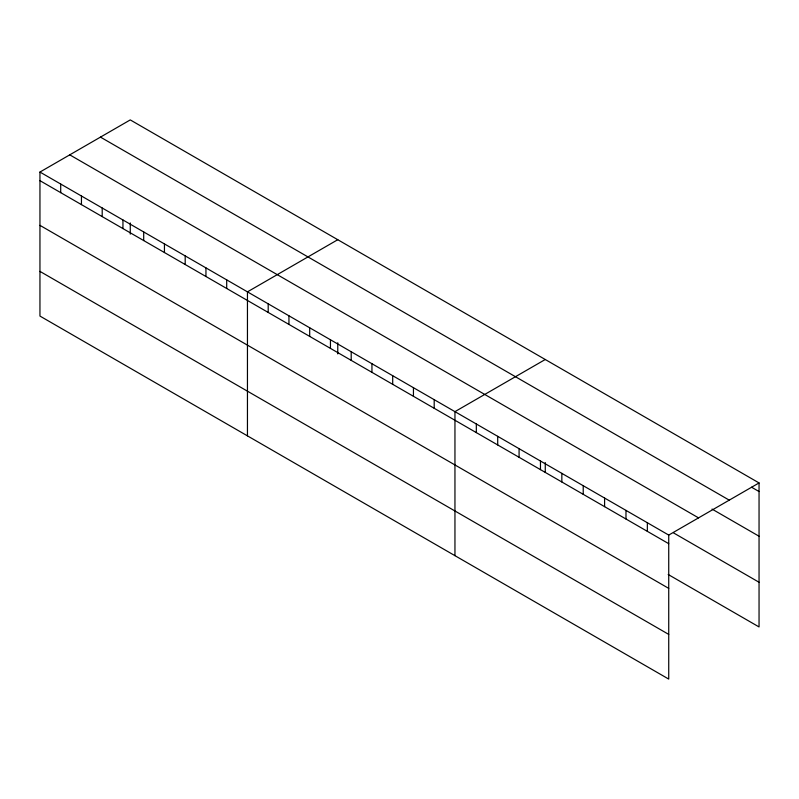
<?xml version="1.0" encoding="UTF-8"?>
<svg xmlns="http://www.w3.org/2000/svg" width="799" height="799" viewBox="0 0 799 799"><rect width="100%" height="100%" fill="white"/><g stroke="black" fill="none" stroke-linecap="round" stroke-linejoin="round"><path stroke-width="1.2" d="M39.95 172.055L668.733 535.08L668.733 679.09L39.95 316.064L39.95 172.055L130.267 119.91L759.05 482.936L759.05 626.945L668.194 574.491M337.767 239.71L247.45 291.855L247.45 435.864M545.268 359.5L454.951 411.645L454.951 555.665M668.733 535.08L759.05 482.936M751.569 487.22L759.05 491.545M100.464 137.118L729.247 500.144M712.019 509.073L759.05 536.229M69.753 154.846L698.536 517.872M673.537 532.893L759.05 582.261M39.95 180.664L668.733 543.69M39.95 225.348L668.733 588.374M39.95 271.38L668.733 634.406M647.35 522.736L647.35 531.345M625.977 510.391L625.977 519M604.593 498.047L604.593 506.656M583.22 485.702L583.22 494.311M561.837 473.368L561.837 481.977M545.268 462.561L545.268 472.489M540.464 461.023L540.464 469.632M519.08 448.678L519.08 457.288M497.707 436.334L497.707 444.943M476.324 423.989L476.324 432.599M434.197 399.67L434.197 408.279M413.443 387.695L413.443 396.294M392.699 375.71L392.699 384.319M371.944 363.735L371.944 372.344M351.2 351.75L351.2 360.359M337.767 342.761L337.767 353.927M330.446 339.775L330.446 348.384M309.692 327.79L309.692 336.399M288.948 315.815L288.948 324.424M268.194 303.83L268.194 312.439M226.696 279.87L226.696 288.479M205.952 267.895L205.952 276.504M185.198 255.91L185.198 264.519M164.444 243.935L164.444 252.544M143.7 231.95L143.7 240.559M130.267 222.961L130.267 234.137M122.946 219.975L122.946 228.584M102.202 207.99L102.202 216.599M81.448 196.015L81.448 204.624M60.704 184.03L60.704 192.639"/></g></svg>
